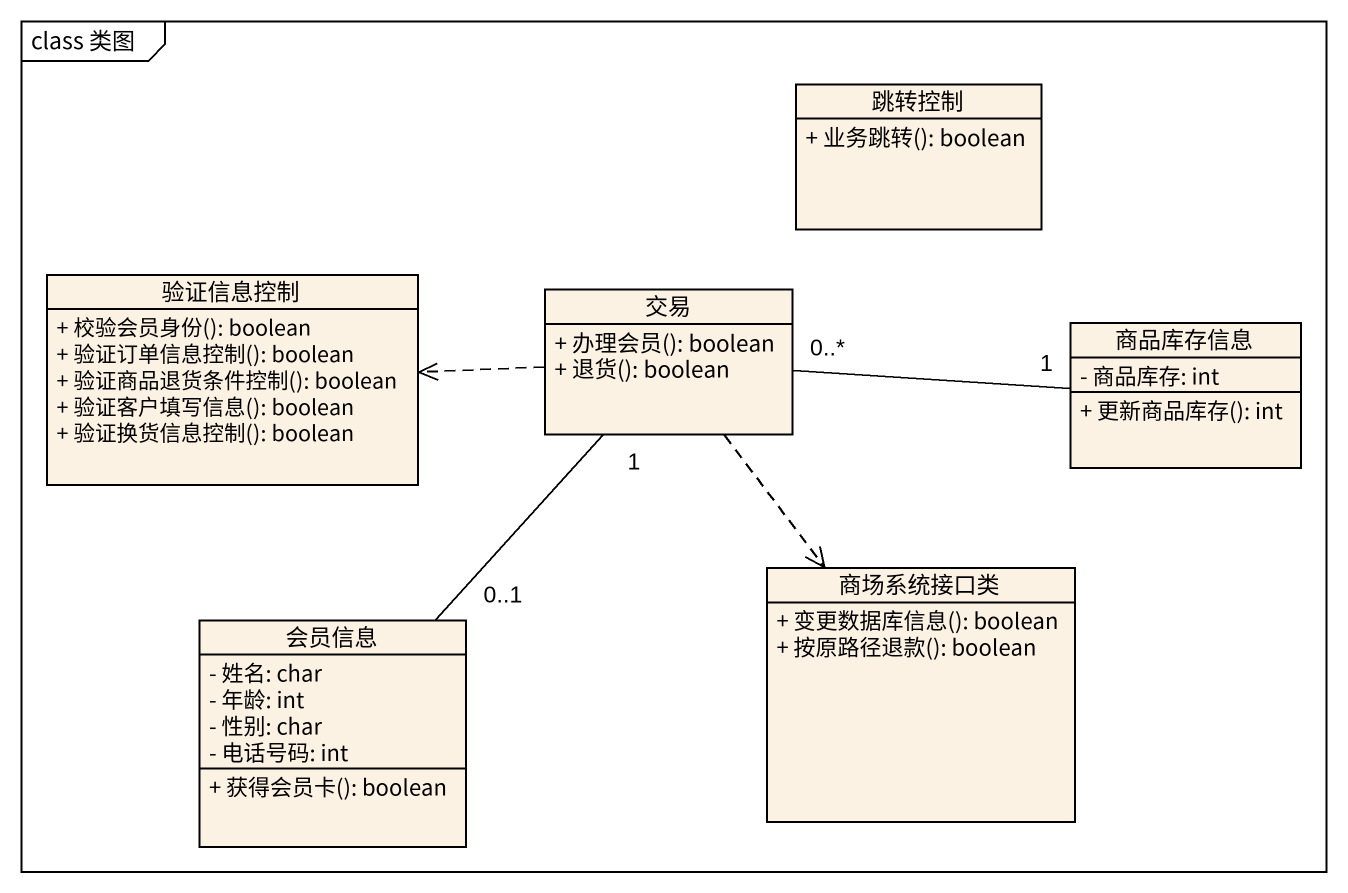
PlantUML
@startuml
mainframe class 类图
hide circle
hide empty members
skinparam classAttributeIconSize 0
class 跳转控制 {
  + 业务跳转(): boolean
}
class 验证信息控制 {
  + 校验会员身份(): boolean
  + 验证订单信息控制(): boolean
  + 验证商品退货条件控制(): boolean
  + 验证客户填写信息(): boolean
  + 验证换货信息控制(): boolean
}
class 交易 {
  + 办理会员(): boolean
  + 退货(): boolean
}
class 商品库存信息 {
  - 商品库存: int
  + 更新商品库存(): int
}
class 会员信息 {
  - 姓名: char
  - 年龄: int
  - 性别: char
  - 电话号码: int
  + 获得会员卡(): boolean
}
class 商场系统接口类 {
  + 变更数据库信息(): boolean
  + 按原路径退款(): boolean
}
交易 .left.> 验证信息控制
交易 "0..*" -right- "1" 商品库存信息
交易 "1" -- "0..1" 会员信息
交易 ..> 商场系统接口类
@enduml
